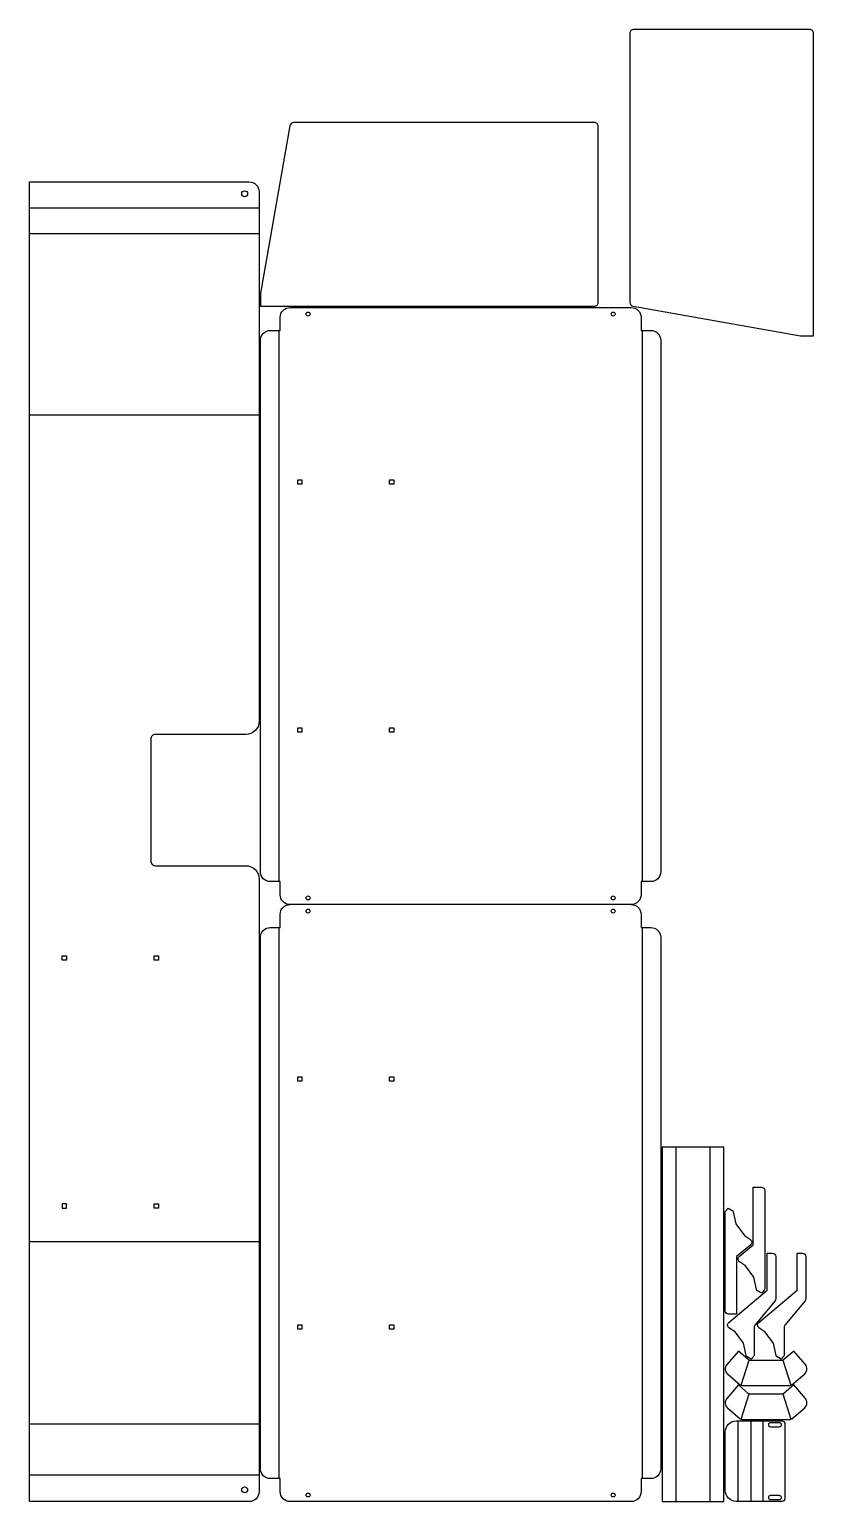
# Model space of a CAD drawing. Extents: x 6113 to 7308, y 11862 to 14105.
import ezdxf

# ---------------------------------------------------------------- set-up
doc = ezdxf.new("R2010")
doc.units = 0

# ---------------------------------------------------------------- blocks, each defined once
blk = doc.blocks.new('Part2140653510', base_point=(-47.1, 0))
at = {"layer": '1'}
blk.add_lwpolyline([(47.1, 540), (-47.1, 540), (-47.1, 0), (47.1, 0)], close=True, dxfattribs=at)
at = {"layer": '2'}
for p, q in [((-25.5, 0), (-25.5, 540)), ((25.5, 540), (25.5, 0))]:
    blk.add_line(p, q, dxfattribs=at)
blk = doc.blocks.new('Part952332414', base_point=(-62.3, -38.3))
at = {"layer": '1'}
blk.add_lwpolyline([(59.9, -6.4), (42.2, 14.2), (27, 1.1), (24.1, 0), (-24.1, 0), (-27, 1.1), (-42.2, 14.2), (-59.9, -6.4, 0.414214), (-58.9, -20.5), (-39.5, -37.2), (-36.6, -38.3), (36.6, -38.3), (39.5, -37.2), (58.9, -20.5, 0.414214)], format="xyb", close=True, dxfattribs=at)
at = {"layer": '2'}
for p, q in [((-38, -37.8), (-25.5, 0.5)), ((25.5, 0.5), (38, -37.8))]:
    blk.add_line(p, q, dxfattribs=at)
blk = doc.blocks.new('Part993379557', base_point=(-29.3, 0))
at = {"layer": '1'}
for points in [[(61.6, 119), (61.6, 4, -0.414214), (57.6, 0), (-12.3, 0, -0.414214), (-29.3, 17), (-29.3, 106, -0.414214), (-12.3, 123), (57.6, 123, -0.414214)], [(53.6, 120), (39.6, 120, 1), (39.6, 114), (53.6, 114, 1)], [(53.6, 9), (39.6, 9, 1), (39.6, 3), (53.6, 3, 1)]]:
    blk.add_lwpolyline(points, format="xyb", close=True, dxfattribs=at)
at = {"layer": '2'}
for p, q in [((-9.6, 0), (-9.6, 123)), ((9.6, 123), (9.6, 0)), ((28.7, 0), (28.7, 123))]:
    blk.add_line(p, q, dxfattribs=at)
blk = doc.blocks.new('Part1506176120', base_point=(-62.3, -38.3))
at = {"layer": '1'}
blk.add_lwpolyline([(59.9, -6.4), (42.2, 14.2), (27, 1.1), (24.1, 0), (-24.1, 0), (-27, 1.1), (-42.2, 14.2), (-59.9, -6.4, 0.414214), (-58.9, -20.5), (-39.5, -37.2), (-36.6, -38.3), (36.6, -38.3), (39.5, -37.2), (58.9, -20.5, 0.414214)], format="xyb", close=True, dxfattribs=at)
at = {"layer": '2'}
for p, q in [((-38, -37.8), (-25.5, 0.5)), ((25.5, 0.5), (38, -37.8))]:
    blk.add_line(p, q, dxfattribs=at)
blk = doc.blocks.new('CommonPart', base_point=(354.2, 2))
at = {"layer": '1'}
blk.add_lwpolyline([(919.3, 912), (399.3, 912, -0.414214), (384.3, 927), (384.3, 947), (369.2, 947, -0.414214), (354.2, 962), (354.2, 1772, -0.414214), (369.2, 1787), (384.3, 1787), (384.3, 1807, -0.414214), (399.3, 1822), (919.3, 1822, -0.414214), (934.3, 1807), (934.3, 1787), (949.3, 1787, -0.414214), (964.3, 1772), (964.3, 962, -0.414214), (949.3, 947), (934.3, 947), (934.3, 927, -0.414214)], format="xyb", close=True, dxfattribs=at)
for points in [[(417.5, 1559.3), (417.5, 1552.8), (411, 1552.8), (411, 1559.3)], [(557.5, 1559.3), (557.5, 1552.8), (551, 1552.8), (551, 1559.3)], [(417.5, 1181.3), (417.5, 1174.8), (411, 1174.8), (411, 1181.3)], [(557.5, 1181.3), (557.5, 1174.8), (551, 1174.8), (551, 1181.3)], [(417.5, 649.2), (417.5, 642.8), (411, 642.8), (411, 649.2)], [(557.5, 649.2), (557.5, 642.8), (551, 642.8), (551, 649.2)], [(417.5, 271.2), (417.5, 264.8), (411, 264.8), (411, 271.2)], [(557.5, 271.2), (557.5, 264.8), (551, 264.8), (551, 271.2)]]:
    blk.add_lwpolyline(points, close=True, dxfattribs=at)
blk.add_lwpolyline([(919.3, 912, -0.414214), (934.3, 897), (934.3, 877), (949.3, 877, -0.414214), (964.3, 862), (964.3, 52, -0.414214), (949.3, 37), (934.3, 37), (934.3, 17, -0.414214), (919.3, 2), (399.3, 2, -0.414214), (384.3, 17), (384.3, 37), (369.2, 37, -0.414214), (354.2, 52), (354.2, 862, -0.414214), (369.2, 877), (384.3, 877), (384.3, 897, -0.414214), (399.3, 912)], format="xyb", dxfattribs=at)
for centre in [(426.8, 1812), (891.8, 1812), (426.8, 922), (891.8, 922), (426.8, 902), (891.8, 902), (426.8, 12), (891.8, 12)]:
    blk.add_circle(centre, 3, dxfattribs=at)
at = {"layer": '2'}
for p, q in [((382.7, 947), (382.7, 1787)), ((935.8, 1787), (935.8, 947)), ((382.7, 37), (382.7, 877)), ((935.8, 877), (935.8, 37))]:
    blk.add_line(p, q, dxfattribs=at)
blk = doc.blocks.new('Part487494234', base_point=(-1045.7, -350))
at = {"layer": '1'}
blk.add_lwpolyline([(965.7, 0), (965.7, -335, -0.414214), (950.7, -350), (143.5, -350, -0.414214), (123.5, -330), (123.5, -192, 0.414214), (116.5, -185), (-69.5, -185, 0.414214), (-76.5, -192), (-76.5, -330, -0.414214), (-96.5, -350), (-1030.7, -350, -0.414214), (-1045.7, -335), (-1045.7, 0)], format="xyb", close=True, dxfattribs=at)
for points in [[(-592, -50), (-598.5, -50), (-598.5, -56.5), (-592, -56.5)], [(-214, -50), (-214, -56.5), (-220.5, -56.5), (-220.5, -50)], [(-592, -190), (-592, -196.5), (-598.5, -196.5), (-598.5, -190)], [(-214, -190), (-214, -196.5), (-220.5, -196.5), (-220.5, -190)]]:
    blk.add_lwpolyline(points, close=True, dxfattribs=at)
for centre in [(-1027.7, -328), (947.7, -328)]:
    blk.add_circle(centre, 4.5, dxfattribs=at)
at = {"layer": '2'}
for p, q in [((-1005.7, -350), (-1005.7, 0)), ((-927.1, 0), (-927.1, -350)), ((-650, -350), (-650, 0)), ((610, -350), (610, 0)), ((887.1, 0), (887.1, -350)), ((925.7, -350), (925.7, 0))]:
    blk.add_line(p, q, dxfattribs=at)

msp = doc.modelspace()

# ---------------------------------------------------------------- linework, layer by layer
at = {"layer": '1'}
for points in [[(7307.6, 13638.3), (7307.6, 14099.3, 0.414214), (7301.6, 14105.3), (7033.6, 14105.3, 0.414214), (7027.6, 14099.3), (7027.6, 13689.2, 0.36397), (7032.6, 13683.3), (7287.6, 13638.3)], [(6464.5, 13683.5), (6973.5, 13683.5, 0.414214), (6979.5, 13689.5), (6979.5, 13957.5, 0.414214), (6973.5, 13963.5), (6515.4, 13963.5, 0.36397), (6509.5, 13958.6), (6464.5, 13703.5)], [(7228.6, 12179.2), (7222.3, 12182.6, -0.221695), (7220.8, 12184.6), (7216.8, 12203.3), (7203.7, 12220.7), (7194.6, 12227.1, -0.493145), (7194.2, 12235), (7215.5, 12252.9), (7215.5, 12340.7), (7228.1, 12340.7, -0.414214), (7233.1, 12335.7), (7233.1, 12185.7, -0.176107), (7232.4, 12183.8)], [(7177.4, 12308.7), (7183.6, 12305.3, -0.221695), (7185.2, 12303.3), (7189.1, 12284.6), (7202.2, 12267.2), (7211.4, 12260.8, -0.493145), (7211.8, 12252.9), (7190.4, 12235), (7190.4, 12147.2), (7177.9, 12147.2, -0.414214), (7172.9, 12152.2), (7172.9, 12302.2, -0.176107), (7173.6, 12304.1)], [(7212.7, 12078.7), (7206.4, 12082, -0.221695), (7204.9, 12084), (7200.9, 12102.7), (7187.9, 12120.1), (7178.7, 12126.5, -0.493145), (7178.3, 12134.4), (7237.1, 12183.7), (7237.1, 12240.1), (7245.1, 12240.1, -0.414214), (7250.1, 12235.1), (7250.1, 12170.5, -0.176327), (7248.9, 12167.3), (7217.9, 12130.4, 0.176327), (7217.2, 12128.5), (7217.2, 12085.1, -0.176327), (7216.5, 12083.2)], [(7258.4, 12078.7), (7252.1, 12082, -0.221695), (7250.6, 12084), (7246.6, 12102.7), (7233.5, 12120.1), (7224.4, 12126.5, -0.493145), (7224, 12134.4), (7282.7, 12183.7), (7282.7, 12240.1), (7290.7, 12240.1, -0.414214), (7295.7, 12235.1), (7295.7, 12170.5, -0.176327), (7294.6, 12167.3), (7263.6, 12130.4, 0.176327), (7262.9, 12128.5), (7262.9, 12085.1, -0.176327), (7262.2, 12083.2)]]:
    msp.add_lwpolyline(points, format="xyb", close=True, dxfattribs=at)

# ---------------------------------------------------------------- block references
at = {"layer": '1', "rotation": 90.0000001836389}
msp.add_blockref('Part487494234', (6462.5, 11861.5), dxfattribs=at)
at = {"layer": '1'}
for name, p in [('CommonPart', (6464.6, 11861.5)), ('Part993379557', (7172.9, 11861.6))]:
    msp.add_blockref(name, p, dxfattribs=at)
at = {"layer": '2', "rotation": 180}
msp.add_blockref('Part2140653510', (7170.9, 12401.6), dxfattribs=at)
at = {"layer": '2'}
for name, p in [('Part1506176120', (7172.9, 12038.4)), ('Part952332414', (7172.9, 11986.7))]:
    msp.add_blockref(name, p, dxfattribs=at)

doc.saveas('drawing.dxf')
